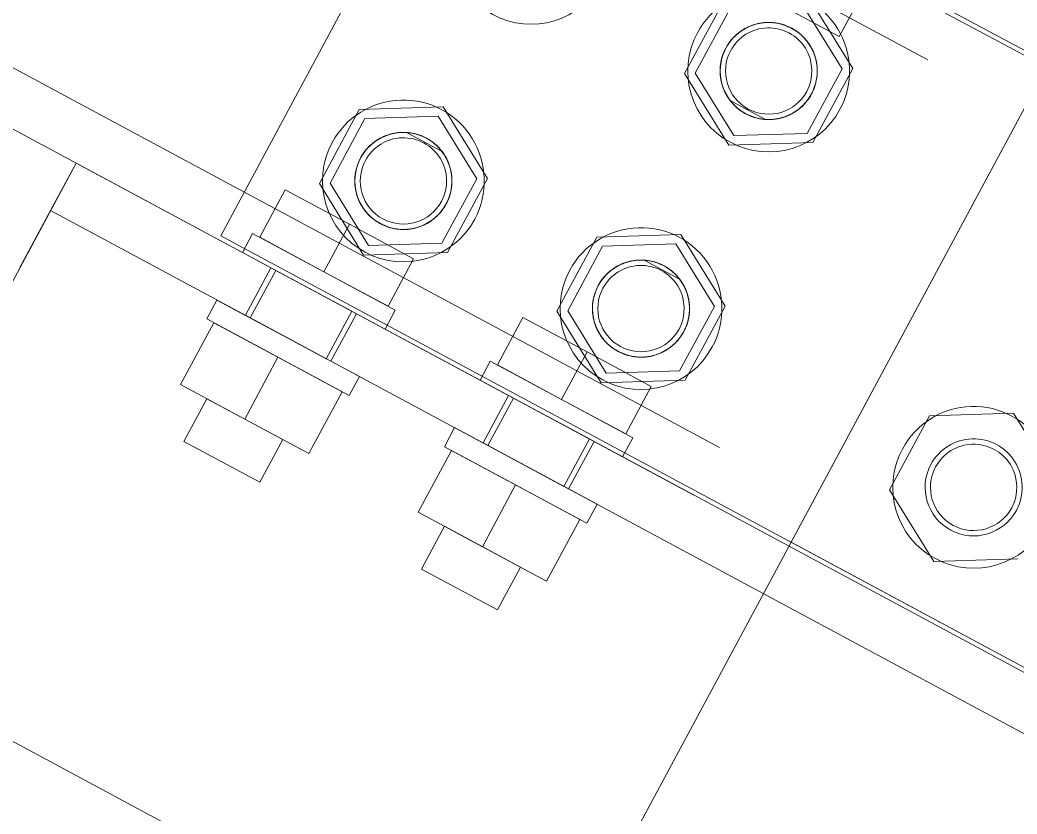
# Model space of a CAD drawing. Header units: millimetres. Extents: x -6949 to 83354, y -55091 to 16861.
# Drawn here: x 21558.5 to 21743.3, y 8197 to 8344.2 of the extents above; entities that cross this region are included whole.
import ezdxf

# ---------------------------------------------------------------- set-up
doc = ezdxf.new("R2010")
doc.units = ezdxf.units.MM
doc.layers.add('S-BEAM', color=7, linetype='Continuous', lineweight=18)
doc.layers.add('S-FSTN', color=7, linetype='Continuous', lineweight=18)

msp = doc.modelspace()

# ---------------------------------------------------------------- linework, layer by layer
at = {"layer": 'S-BEAM'}
for p, q in [((21726.8, 8336.78), (19169.1, 9711.12)), ((19130.48, 9639.24), (21688.17, 8264.9)), ((19125.75, 9630.43), (21683.44, 8256.1)), ((21696.7, 8325.72), (21690.14, 8329.24)), ((21636.75, 8319.78), (21630.19, 8323.3)), ((21680.79, 8296.11), (21674.23, 8299.64))]:
    msp.add_line(p, q, dxfattribs=at)
for centre, start, end in [((21697.3, 8334.7), 217.3071, 266.1917), ((21629.59, 8314.32), 37.3071, 86.1917), ((21673.63, 8290.66), 37.3071, 86.1917)]:
    msp.add_arc(centre, 9, start, end, dxfattribs=at)
for points, knots in [([(21689.37, 8338.96), (21690, 8340.1), (21691.18, 8341.5), (21693.05, 8342.68), (21694.19, 8343.16), (21695.12, 8343.45), (21695.92, 8343.61), (21696.57, 8343.68), (21697.22, 8343.7), (21698.09, 8343.68), (21698.97, 8343.56), (21699.66, 8343.39), (21700.32, 8343.19), (21701.16, 8342.83), (21702.14, 8342.29), (21702.97, 8341.72), (21703.64, 8341.11), (21704.21, 8340.48), (21704.63, 8339.92), (21704.93, 8339.46), (21705.21, 8339.01), (21705.51, 8338.43), (21705.8, 8337.71), (21706.02, 8336.96), (21706.34, 8335.5), (21706.34, 8333.23), (21705.71, 8331.36), (21705.23, 8330.44)], [-1, -1, -1, -1, -0.861111, -0.791667, -0.756944, -0.722222, -0.6875, -0.670139, -0.652778, -0.618056, -0.583333, -0.565972, -0.548611, -0.513889, -0.479167, -0.444444, -0.416667, -0.388889, -0.361111, -0.347222, -0.333333, -0.305556, -0.277778, -0.25, -0.222222, -0.111111, 0, 0, 0, 0]), ([(21689.37, 8338.96), (21689.87, 8339.87), (21691.08, 8341.43), (21692.97, 8342.68), (21694.38, 8343.22), (21695.12, 8343.45), (21695.88, 8343.61), (21696.53, 8343.68), (21697.06, 8343.69), (21697.61, 8343.69), (21698.3, 8343.65), (21699.15, 8343.52), (21699.82, 8343.35), (21700.35, 8343.16), (21700.89, 8342.95), (21701.56, 8342.62), (21702.33, 8342.17), (21703.02, 8341.67), (21703.64, 8341.11), (21704.21, 8340.48), (21704.63, 8339.92), (21704.93, 8339.46), (21705.21, 8339.01), (21705.51, 8338.43), (21705.8, 8337.71), (21706.02, 8336.96), (21706.23, 8335.99), (21706.34, 8334.74), (21706.18, 8332.76), (21705.71, 8331.36), (21705.23, 8330.44)], [0, 0, 0, 0, 0.111111, 0.222222, 0.25, 0.277778, 0.305556, 0.333333, 0.347222, 0.361111, 0.388889, 0.416667, 0.444444, 0.458333, 0.472222, 0.5, 0.527778, 0.555556, 0.583333, 0.611111, 0.638889, 0.652778, 0.666667, 0.694444, 0.722222, 0.75, 0.777778, 0.833333, 0.888889, 1, 1, 1, 1]), ([(21689.37, 8338.96), (21689.88, 8339.86), (21690.77, 8341.03), (21692.28, 8342.22), (21693.23, 8342.75), (21693.89, 8343.03), (21694.34, 8343.21), (21694.93, 8343.4), (21695.54, 8343.55), (21695.98, 8343.61), (21696.23, 8343.64), (21696.43, 8343.66), (21696.62, 8343.67), (21696.89, 8343.68), (21697.37, 8343.7), (21698.08, 8343.68), (21698.94, 8343.58), (21699.58, 8343.42), (21700, 8343.28), (21700.29, 8343.17), (21700.8, 8342.96), (21701.54, 8342.6), (21702.26, 8342.18), (21702.72, 8341.87), (21702.96, 8341.69), (21703.31, 8341.41), (21703.79, 8340.97), (21704.36, 8340.3), (21704.77, 8339.72), (21705.02, 8339.31), (21705.15, 8339.08), (21705.25, 8338.91), (21705.35, 8338.74), (21705.46, 8338.52), (21705.65, 8338.11), (21705.87, 8337.52), (21706.03, 8336.93), (21706.13, 8336.45), (21706.26, 8335.75), (21706.34, 8334.67), (21706.18, 8332.75), (21705.7, 8331.36), (21705.23, 8330.44)], [-1, -1, -1, -1, -0.888889, -0.833333, -0.777778, -0.763889, -0.75, -0.722222, -0.694444, -0.680556, -0.673611, -0.666667, -0.659722, -0.652778, -0.638889, -0.611111, -0.583333, -0.555556, -0.548611, -0.541667, -0.527778, -0.5, -0.472222, -0.458333, -0.451389, -0.444444, -0.416667, -0.388889, -0.361111, -0.347222, -0.340278, -0.333333, -0.326389, -0.319444, -0.305556, -0.277778, -0.25, -0.236111, -0.222222, -0.166667, -0.111111, 0, 0, 0, 0]), ([(21689.37, 8338.96), (21689.88, 8339.86), (21690.77, 8341.03), (21692.28, 8342.22), (21693.23, 8342.75), (21693.89, 8343.03), (21694.34, 8343.21), (21694.93, 8343.4), (21695.54, 8343.55), (21695.98, 8343.61), (21696.23, 8343.64), (21696.43, 8343.66), (21696.62, 8343.67), (21696.89, 8343.68), (21697.37, 8343.7), (21698.08, 8343.68), (21698.94, 8343.58), (21699.58, 8343.42), (21700, 8343.28), (21700.29, 8343.17), (21700.8, 8342.96), (21701.54, 8342.6), (21702.26, 8342.18), (21702.72, 8341.87), (21702.96, 8341.69), (21703.31, 8341.41), (21703.79, 8340.97), (21704.36, 8340.3), (21704.77, 8339.72), (21705.02, 8339.31), (21705.15, 8339.08), (21705.25, 8338.91), (21705.35, 8338.74), (21705.46, 8338.52), (21705.65, 8338.11), (21705.87, 8337.52), (21706.03, 8336.93), (21706.13, 8336.45), (21706.26, 8335.75), (21706.34, 8334.67), (21706.18, 8332.75), (21705.7, 8331.36), (21705.23, 8330.44)], [0, 0, 0, 0, 0.111111, 0.166667, 0.222222, 0.236111, 0.25, 0.277778, 0.305556, 0.319444, 0.326389, 0.333333, 0.340278, 0.347222, 0.361111, 0.388889, 0.416667, 0.444444, 0.451389, 0.458333, 0.472222, 0.5, 0.527778, 0.541667, 0.548611, 0.555556, 0.583333, 0.611111, 0.638889, 0.652778, 0.659722, 0.666667, 0.673611, 0.680556, 0.694444, 0.722222, 0.75, 0.763889, 0.777778, 0.833333, 0.888889, 1, 1, 1, 1]), ([(21689.37, 8338.96), (21688.78, 8337.87), (21688.26, 8336.13), (21688.29, 8333.83), (21688.54, 8332.56), (21688.83, 8331.6), (21689.23, 8330.66), (21689.72, 8329.8), (21690.34, 8328.97), (21691.04, 8328.2), (21691.81, 8327.54), (21692.67, 8326.96), (21693.6, 8326.48), (21694.74, 8326.03), (21696.16, 8325.73), (21697.8, 8325.66), (21699.12, 8325.86), (21700.16, 8326.16), (21701.62, 8326.71), (21703.59, 8328.04), (21704.76, 8329.56), (21705.23, 8330.44)], [-1, -1, -1, -1, -0.861111, -0.791667, -0.756944, -0.722222, -0.6875, -0.652778, -0.618056, -0.583333, -0.548611, -0.513889, -0.479167, -0.444444, -0.388889, -0.333333, -0.277778, -0.25, -0.222222, -0.111111, 0, 0, 0, 0]), ([(21690.14, 8329.24), (21689.47, 8330.13), (21688.74, 8331.58), (21688.31, 8333.65), (21688.26, 8335.37), (21688.58, 8337.2), (21689.06, 8338.39), (21689.37, 8338.96)], [-1, -1, -1, -1, -0.7, -0.55, -0.4, -0.2, 0, 0, 0, 0]), ([(21689.37, 8338.96), (21688.8, 8337.95), (21688.3, 8336.28), (21688.28, 8334.01), (21688.5, 8332.75), (21688.78, 8331.77), (21689.16, 8330.81), (21689.65, 8329.92), (21690.26, 8329.06), (21690.98, 8328.26), (21691.77, 8327.57), (21692.65, 8326.97), (21693.62, 8326.47), (21694.8, 8326.01), (21695.98, 8325.77), (21697.12, 8325.69), (21698.22, 8325.71), (21699.3, 8325.9), (21700.34, 8326.22), (21701.31, 8326.61), (21702.42, 8327.25), (21703.97, 8328.52), (21704.8, 8329.62), (21705.23, 8330.44)], [-1, -1, -1, -1, -0.861111, -0.791667, -0.756944, -0.722222, -0.6875, -0.652778, -0.618056, -0.583333, -0.548611, -0.513889, -0.479167, -0.444444, -0.388889, -0.361111, -0.333333, -0.277778, -0.25, -0.222222, -0.166667, -0.111111, 0, 0, 0, 0]), ([(21689.37, 8338.96), (21688.92, 8338.15), (21688.46, 8336.85), (21688.26, 8334.86), (21688.34, 8333.57), (21688.55, 8332.55), (21688.86, 8331.51), (21689.3, 8330.5), (21689.89, 8329.58), (21690.58, 8328.67), (21691.43, 8327.82), (21692.47, 8327.09), (21693.42, 8326.56), (21694.41, 8326.15), (21695.42, 8325.88), (21696.48, 8325.72), (21697.54, 8325.68), (21698.55, 8325.76), (21699.56, 8325.97), (21700.53, 8326.29), (21701.71, 8326.8), (21703.58, 8328.07), (21704.7, 8329.41), (21705.23, 8330.44)], [0, 0, 0, 0, 0.111111, 0.166667, 0.222222, 0.25, 0.277778, 0.333333, 0.361111, 0.388889, 0.444444, 0.479167, 0.513889, 0.548611, 0.583333, 0.618056, 0.652778, 0.6875, 0.722222, 0.756944, 0.791667, 0.861111, 1, 1, 1, 1]), ([(21696.7, 8325.72), (21697.44, 8325.67), (21698.87, 8325.75), (21700.76, 8326.32), (21702.05, 8327.03), (21702.88, 8327.62), (21704.03, 8328.62), (21704.77, 8329.58), (21705.23, 8330.44)], [0, 0, 0, 0, 0.2, 0.4, 0.55, 0.625, 0.7, 1, 1, 1, 1]), ([(21630.19, 8323.3), (21629.45, 8323.35), (21628.01, 8323.27), (21626.13, 8322.7), (21624.83, 8321.99), (21624.01, 8321.4), (21622.86, 8320.41), (21622.11, 8319.44), (21621.66, 8318.58)], [0, 0, 0, 0, 0.2, 0.4, 0.55, 0.625, 0.7, 1, 1, 1, 1]), ([(21621.66, 8318.58), (21622.12, 8319.46), (21623.3, 8320.98), (21625.27, 8322.31), (21626.73, 8322.86), (21627.77, 8323.16), (21629.09, 8323.36), (21630.73, 8323.29), (21632.15, 8322.99), (21633.29, 8322.54), (21634.22, 8322.05), (21635.08, 8321.48), (21635.84, 8320.82), (21636.55, 8320.05), (21637.16, 8319.22), (21637.66, 8318.36), (21638.05, 8317.42), (21638.35, 8316.45), (21638.59, 8315.19), (21638.62, 8312.89), (21638.11, 8311.15), (21637.52, 8310.06)], [0, 0, 0, 0, 0.111111, 0.222222, 0.25, 0.277778, 0.333333, 0.388889, 0.444444, 0.479167, 0.513889, 0.548611, 0.583333, 0.618056, 0.652778, 0.6875, 0.722222, 0.756944, 0.791667, 0.861111, 1, 1, 1, 1]), ([(21621.66, 8318.58), (21622.19, 8319.61), (21623.3, 8320.95), (21625.18, 8322.22), (21626.36, 8322.74), (21627.33, 8323.05), (21628.34, 8323.26), (21629.35, 8323.34), (21630.41, 8323.3), (21631.47, 8323.14), (21632.48, 8322.87), (21633.47, 8322.46), (21634.42, 8321.93), (21635.46, 8321.2), (21636.31, 8320.35), (21637, 8319.44), (21637.59, 8318.51), (21638.03, 8317.51), (21638.33, 8316.47), (21638.55, 8315.44), (21638.62, 8314.16), (21638.42, 8312.17), (21637.97, 8310.87), (21637.52, 8310.06)], [-1, -1, -1, -1, -0.861111, -0.791667, -0.756944, -0.722222, -0.6875, -0.652778, -0.618056, -0.583333, -0.548611, -0.513889, -0.479167, -0.444444, -0.388889, -0.361111, -0.333333, -0.277778, -0.25, -0.222222, -0.166667, -0.111111, 0, 0, 0, 0]), ([(21621.66, 8318.58), (21622.08, 8319.4), (21622.92, 8320.5), (21624.47, 8321.77), (21625.58, 8322.42), (21626.55, 8322.8), (21627.59, 8323.12), (21628.67, 8323.31), (21629.77, 8323.33), (21630.91, 8323.25), (21632.09, 8323.01), (21633.27, 8322.55), (21634.24, 8322.05), (21635.12, 8321.45), (21635.9, 8320.76), (21636.62, 8319.95), (21637.24, 8319.09), (21637.73, 8318.21), (21638.11, 8317.25), (21638.39, 8316.27), (21638.61, 8315), (21638.58, 8312.74), (21638.08, 8311.07), (21637.52, 8310.06)], [0, 0, 0, 0, 0.111111, 0.166667, 0.222222, 0.25, 0.277778, 0.333333, 0.361111, 0.388889, 0.444444, 0.479167, 0.513889, 0.548611, 0.583333, 0.618056, 0.652778, 0.6875, 0.722222, 0.756944, 0.791667, 0.861111, 1, 1, 1, 1]), ([(21636.75, 8319.78), (21637.42, 8318.89), (21638.15, 8317.44), (21638.57, 8315.37), (21638.62, 8313.65), (21638.31, 8311.82), (21637.83, 8310.63), (21637.52, 8310.06)], [-1, -1, -1, -1, -0.7, -0.55, -0.4, -0.2, 0, 0, 0, 0]), ([(21621.66, 8318.58), (21621.18, 8317.66), (21620.54, 8315.79), (21620.55, 8313.52), (21620.87, 8312.05), (21621.09, 8311.31), (21621.38, 8310.58), (21621.68, 8310.01), (21621.96, 8309.56), (21622.26, 8309.1), (21622.68, 8308.54), (21623.25, 8307.91), (21623.77, 8307.44), (21624.21, 8307.1), (21624.69, 8306.78), (21625.33, 8306.4), (21626.13, 8306.01), (21626.93, 8305.7), (21627.74, 8305.5), (21628.58, 8305.37), (21629.28, 8305.33), (21629.83, 8305.33), (21630.36, 8305.34), (21631, 8305.41), (21631.77, 8305.58), (21632.51, 8305.8), (21633.45, 8306.16), (21634.54, 8306.75), (21636.11, 8307.98), (21637.01, 8309.15), (21637.52, 8310.06)], [0, 0, 0, 0, 0.111111, 0.222222, 0.25, 0.277778, 0.305556, 0.333333, 0.347222, 0.361111, 0.388889, 0.416667, 0.444444, 0.458333, 0.472222, 0.5, 0.527778, 0.555556, 0.583333, 0.611111, 0.638889, 0.652778, 0.666667, 0.694444, 0.722222, 0.75, 0.777778, 0.833333, 0.888889, 1, 1, 1, 1]), ([(21621.66, 8318.58), (21621.06, 8317.43), (21620.54, 8315.67), (21620.58, 8313.46), (21620.82, 8312.24), (21621.08, 8311.31), (21621.39, 8310.56), (21621.7, 8309.98), (21622.04, 8309.42), (21622.54, 8308.7), (21623.13, 8308.04), (21623.64, 8307.56), (21624.18, 8307.12), (21624.94, 8306.61), (21625.93, 8306.09), (21626.87, 8305.72), (21627.74, 8305.5), (21628.58, 8305.37), (21629.28, 8305.33), (21629.83, 8305.33), (21630.36, 8305.34), (21631, 8305.41), (21631.77, 8305.58), (21632.51, 8305.8), (21633.91, 8306.34), (21635.81, 8307.59), (21637.01, 8309.15), (21637.52, 8310.06)], [-1, -1, -1, -1, -0.861111, -0.791667, -0.756944, -0.722222, -0.6875, -0.670139, -0.652778, -0.618056, -0.583333, -0.565972, -0.548611, -0.513889, -0.479167, -0.444444, -0.416667, -0.388889, -0.361111, -0.347222, -0.333333, -0.305556, -0.277778, -0.25, -0.222222, -0.111111, 0, 0, 0, 0]), ([(21621.66, 8318.58), (21621.18, 8317.66), (21620.71, 8316.27), (21620.54, 8314.35), (21620.63, 8313.27), (21620.76, 8312.57), (21620.86, 8312.09), (21621.02, 8311.49), (21621.24, 8310.91), (21621.42, 8310.5), (21621.54, 8310.27), (21621.63, 8310.11), (21621.73, 8309.94), (21621.87, 8309.71), (21622.12, 8309.3), (21622.53, 8308.72), (21623.09, 8308.05), (21623.57, 8307.61), (21623.92, 8307.33), (21624.17, 8307.15), (21624.63, 8306.84), (21625.34, 8306.42), (21626.09, 8306.06), (21626.6, 8305.85), (21626.89, 8305.74), (21627.31, 8305.6), (21627.95, 8305.44), (21628.81, 8305.34), (21629.52, 8305.32), (21630, 8305.34), (21630.27, 8305.35), (21630.46, 8305.36), (21630.66, 8305.38), (21630.91, 8305.41), (21631.35, 8305.47), (21631.96, 8305.62), (21632.55, 8305.81), (21633, 8305.99), (21633.66, 8306.27), (21634.61, 8306.8), (21636.11, 8307.99), (21637.01, 8309.16), (21637.52, 8310.06)], [0, 0, 0, 0, 0.111111, 0.166667, 0.222222, 0.236111, 0.25, 0.277778, 0.305556, 0.319444, 0.326389, 0.333333, 0.340278, 0.347222, 0.361111, 0.388889, 0.416667, 0.444444, 0.451389, 0.458333, 0.472222, 0.5, 0.527778, 0.541667, 0.548611, 0.555556, 0.583333, 0.611111, 0.638889, 0.652778, 0.659722, 0.666667, 0.673611, 0.680556, 0.694444, 0.722222, 0.75, 0.763889, 0.777778, 0.833333, 0.888889, 1, 1, 1, 1]), ([(21621.66, 8318.58), (21621.18, 8317.66), (21620.71, 8316.27), (21620.54, 8314.35), (21620.63, 8313.27), (21620.76, 8312.57), (21620.86, 8312.09), (21621.02, 8311.49), (21621.24, 8310.91), (21621.42, 8310.5), (21621.54, 8310.27), (21621.63, 8310.11), (21621.73, 8309.94), (21621.87, 8309.71), (21622.12, 8309.3), (21622.53, 8308.72), (21623.09, 8308.05), (21623.57, 8307.61), (21623.92, 8307.33), (21624.17, 8307.15), (21624.63, 8306.84), (21625.34, 8306.42), (21626.09, 8306.06), (21626.6, 8305.85), (21626.89, 8305.74), (21627.31, 8305.6), (21627.95, 8305.44), (21628.81, 8305.34), (21629.52, 8305.32), (21630, 8305.34), (21630.27, 8305.35), (21630.46, 8305.36), (21630.66, 8305.38), (21630.91, 8305.41), (21631.35, 8305.47), (21631.96, 8305.62), (21632.55, 8305.81), (21633, 8305.99), (21633.66, 8306.27), (21634.61, 8306.8), (21636.11, 8307.99), (21637.01, 8309.16), (21637.52, 8310.06)], [-1, -1, -1, -1, -0.888889, -0.833333, -0.777778, -0.763889, -0.75, -0.722222, -0.694444, -0.680556, -0.673611, -0.666667, -0.659722, -0.652778, -0.638889, -0.611111, -0.583333, -0.555556, -0.548611, -0.541667, -0.527778, -0.5, -0.472222, -0.458333, -0.451389, -0.444444, -0.416667, -0.388889, -0.361111, -0.347222, -0.340278, -0.333333, -0.326389, -0.319444, -0.305556, -0.277778, -0.25, -0.236111, -0.222222, -0.166667, -0.111111, 0, 0, 0, 0]), ([(21674.23, 8299.64), (21673.49, 8299.68), (21672.06, 8299.6), (21670.17, 8299.03), (21668.88, 8298.32), (21668.05, 8297.73), (21666.9, 8296.74), (21666.16, 8295.77), (21665.7, 8294.92)], [0, 0, 0, 0, 0.2, 0.4, 0.55, 0.625, 0.7, 1, 1, 1, 1]), ([(21665.7, 8294.92), (21666.17, 8295.79), (21667.34, 8297.32), (21669.31, 8298.65), (21670.77, 8299.2), (21671.81, 8299.49), (21673.13, 8299.69), (21674.78, 8299.62), (21676.19, 8299.32), (21677.33, 8298.88), (21678.27, 8298.39), (21679.13, 8297.81), (21679.89, 8297.15), (21680.6, 8296.38), (21681.21, 8295.55), (21681.7, 8294.69), (21682.1, 8293.75), (21682.39, 8292.79), (21682.64, 8291.52), (21682.67, 8289.22), (21682.15, 8287.48), (21681.56, 8286.39)], [0, 0, 0, 0, 0.111111, 0.222222, 0.25, 0.277778, 0.333333, 0.388889, 0.444444, 0.479167, 0.513889, 0.548611, 0.583333, 0.618056, 0.652778, 0.6875, 0.722222, 0.756944, 0.791667, 0.861111, 1, 1, 1, 1]), ([(21665.7, 8294.92), (21666.23, 8295.94), (21667.35, 8297.28), (21669.22, 8298.56), (21670.4, 8299.07), (21671.37, 8299.38), (21672.38, 8299.59), (21673.39, 8299.67), (21674.45, 8299.63), (21675.52, 8299.47), (21676.52, 8299.2), (21677.51, 8298.79), (21678.47, 8298.26), (21679.5, 8297.53), (21680.35, 8296.68), (21681.05, 8295.77), (21681.63, 8294.85), (21682.07, 8293.84), (21682.38, 8292.8), (21682.59, 8291.78), (21682.67, 8290.49), (21682.47, 8288.51), (21682.01, 8287.2), (21681.56, 8286.39)], [-1, -1, -1, -1, -0.861111, -0.791667, -0.756944, -0.722222, -0.6875, -0.652778, -0.618056, -0.583333, -0.548611, -0.513889, -0.479167, -0.444444, -0.388889, -0.361111, -0.333333, -0.277778, -0.25, -0.222222, -0.166667, -0.111111, 0, 0, 0, 0]), ([(21665.7, 8294.92), (21666.13, 8295.74), (21666.96, 8296.84), (21668.51, 8298.1), (21669.63, 8298.75), (21670.6, 8299.13), (21671.64, 8299.46), (21672.72, 8299.64), (21673.81, 8299.66), (21674.95, 8299.58), (21676.13, 8299.34), (21677.31, 8298.89), (21678.28, 8298.38), (21679.17, 8297.78), (21679.95, 8297.09), (21680.67, 8296.29), (21681.29, 8295.43), (21681.77, 8294.54), (21682.16, 8293.58), (21682.43, 8292.6), (21682.66, 8291.34), (21682.63, 8289.07), (21682.13, 8287.41), (21681.56, 8286.39)], [0, 0, 0, 0, 0.111111, 0.166667, 0.222222, 0.25, 0.277778, 0.333333, 0.361111, 0.388889, 0.444444, 0.479167, 0.513889, 0.548611, 0.583333, 0.618056, 0.652778, 0.6875, 0.722222, 0.756944, 0.791667, 0.861111, 1, 1, 1, 1]), ([(21665.7, 8294.92), (21665.22, 8293.99), (21664.59, 8292.13), (21664.59, 8289.86), (21664.91, 8288.39), (21665.13, 8287.65), (21665.42, 8286.92), (21665.72, 8286.34), (21666, 8285.89), (21666.3, 8285.44), (21666.72, 8284.88), (21667.29, 8284.24), (21667.81, 8283.78), (21668.26, 8283.44), (21668.74, 8283.11), (21669.37, 8282.73), (21670.18, 8282.34), (21670.98, 8282.04), (21671.79, 8281.83), (21672.63, 8281.7), (21673.33, 8281.66), (21673.87, 8281.66), (21674.4, 8281.68), (21675.05, 8281.75), (21675.81, 8281.91), (21676.56, 8282.13), (21677.49, 8282.49), (21678.59, 8283.09), (21680.15, 8284.32), (21681.06, 8285.48), (21681.56, 8286.39)], [0, 0, 0, 0, 0.111111, 0.222222, 0.25, 0.277778, 0.305556, 0.333333, 0.347222, 0.361111, 0.388889, 0.416667, 0.444444, 0.458333, 0.472222, 0.5, 0.527778, 0.555556, 0.583333, 0.611111, 0.638889, 0.652778, 0.666667, 0.694444, 0.722222, 0.75, 0.777778, 0.833333, 0.888889, 1, 1, 1, 1]), ([(21665.7, 8294.92), (21665.1, 8293.76), (21664.58, 8292), (21664.63, 8289.79), (21664.86, 8288.57), (21665.13, 8287.64), (21665.44, 8286.89), (21665.74, 8286.31), (21666.08, 8285.75), (21666.58, 8285.04), (21667.17, 8284.37), (21667.68, 8283.89), (21668.22, 8283.45), (21668.98, 8282.94), (21669.98, 8282.42), (21670.91, 8282.06), (21671.79, 8281.83), (21672.63, 8281.7), (21673.33, 8281.66), (21673.87, 8281.66), (21674.4, 8281.68), (21675.05, 8281.75), (21675.81, 8281.91), (21676.56, 8282.13), (21677.96, 8282.67), (21679.85, 8283.92), (21681.06, 8285.48), (21681.56, 8286.39)], [-1, -1, -1, -1, -0.861111, -0.791667, -0.756944, -0.722222, -0.6875, -0.670139, -0.652778, -0.618056, -0.583333, -0.565972, -0.548611, -0.513889, -0.479167, -0.444444, -0.416667, -0.388889, -0.361111, -0.347222, -0.333333, -0.305556, -0.277778, -0.25, -0.222222, -0.111111, 0, 0, 0, 0]), ([(21665.7, 8294.92), (21665.23, 8293.99), (21664.75, 8292.6), (21664.59, 8290.69), (21664.67, 8289.61), (21664.8, 8288.9), (21664.9, 8288.42), (21665.07, 8287.83), (21665.28, 8287.24), (21665.47, 8286.84), (21665.59, 8286.61), (21665.68, 8286.44), (21665.78, 8286.27), (21665.91, 8286.04), (21666.17, 8285.63), (21666.57, 8285.05), (21667.14, 8284.39), (21667.62, 8283.94), (21667.97, 8283.67), (21668.21, 8283.49), (21668.67, 8283.18), (21669.39, 8282.75), (21670.13, 8282.39), (21670.64, 8282.18), (21670.93, 8282.08), (21671.35, 8281.93), (21671.99, 8281.78), (21672.86, 8281.68), (21673.57, 8281.66), (21674.05, 8281.67), (21674.31, 8281.68), (21674.51, 8281.7), (21674.7, 8281.71), (21674.96, 8281.74), (21675.4, 8281.81), (21676.01, 8281.95), (21676.59, 8282.15), (21677.04, 8282.32), (21677.7, 8282.61), (21678.65, 8283.13), (21680.16, 8284.33), (21681.05, 8285.49), (21681.56, 8286.39)], [0, 0, 0, 0, 0.111111, 0.166667, 0.222222, 0.236111, 0.25, 0.277778, 0.305556, 0.319444, 0.326389, 0.333333, 0.340278, 0.347222, 0.361111, 0.388889, 0.416667, 0.444444, 0.451389, 0.458333, 0.472222, 0.5, 0.527778, 0.541667, 0.548611, 0.555556, 0.583333, 0.611111, 0.638889, 0.652778, 0.659722, 0.666667, 0.673611, 0.680556, 0.694444, 0.722222, 0.75, 0.763889, 0.777778, 0.833333, 0.888889, 1, 1, 1, 1]), ([(21665.7, 8294.92), (21665.23, 8293.99), (21664.75, 8292.6), (21664.59, 8290.69), (21664.67, 8289.61), (21664.8, 8288.9), (21664.9, 8288.42), (21665.07, 8287.83), (21665.28, 8287.24), (21665.47, 8286.84), (21665.59, 8286.61), (21665.68, 8286.44), (21665.78, 8286.27), (21665.91, 8286.04), (21666.17, 8285.63), (21666.57, 8285.05), (21667.14, 8284.39), (21667.62, 8283.94), (21667.97, 8283.67), (21668.21, 8283.49), (21668.67, 8283.18), (21669.39, 8282.75), (21670.13, 8282.39), (21670.64, 8282.18), (21670.93, 8282.08), (21671.35, 8281.93), (21671.99, 8281.78), (21672.86, 8281.68), (21673.57, 8281.66), (21674.05, 8281.67), (21674.31, 8281.68), (21674.51, 8281.7), (21674.7, 8281.71), (21674.96, 8281.74), (21675.4, 8281.81), (21676.01, 8281.95), (21676.59, 8282.15), (21677.04, 8282.32), (21677.7, 8282.61), (21678.65, 8283.13), (21680.16, 8284.33), (21681.05, 8285.49), (21681.56, 8286.39)], [-1, -1, -1, -1, -0.888889, -0.833333, -0.777778, -0.763889, -0.75, -0.722222, -0.694444, -0.680556, -0.673611, -0.666667, -0.659722, -0.652778, -0.638889, -0.611111, -0.583333, -0.555556, -0.548611, -0.541667, -0.527778, -0.5, -0.472222, -0.458333, -0.451389, -0.444444, -0.416667, -0.388889, -0.361111, -0.347222, -0.340278, -0.333333, -0.326389, -0.319444, -0.305556, -0.277778, -0.25, -0.236111, -0.222222, -0.166667, -0.111111, 0, 0, 0, 0]), ([(21680.79, 8296.11), (21681.46, 8295.22), (21682.19, 8293.78), (21682.62, 8291.7), (21682.67, 8289.98), (21682.35, 8288.16), (21681.87, 8286.96), (21681.56, 8286.39)], [-1, -1, -1, -1, -0.7, -0.55, -0.4, -0.2, 0, 0, 0, 0])]:
    msp.add_open_spline(points, degree=3, knots=knots, dxfattribs=at)
at = {"layer": 'S-FSTN'}
for p, q in [((21796.48, 8424.22), (21653.73, 8158.54)), ((21881.28, 8265.13), (21617.02, 8407.13)), ((21617.02, 8407.13), (21881.28, 8265.13)), ((21643.07, 8392.22), (21595.73, 8304.13)), ((21643.07, 8392.22), (21595.73, 8304.13)), ((21836.86, 8288.09), (21643.07, 8392.22)), ((21836.86, 8288.09), (21643.07, 8392.22)), ((21712.88, 8335.18), (21704.68, 8348.43)), ((21710.37, 8341.07), (21715.11, 8349.88)), ((21710.37, 8341.07), (21715.11, 8349.88)), ((21689.1, 8347.96), (21681.72, 8334.22)), ((21710.37, 8341.07), (21698.48, 8347.46)), ((21710.37, 8341.07), (21698.48, 8347.46)), ((21710.89, 8335.11), (21703.74, 8346.68)), ((21690.14, 8346.26), (21683.7, 8334.28)), ((21681.72, 8334.22), (21689.92, 8320.97)), ((21683.7, 8334.28), (21690.86, 8322.72)), ((21748.77, 8335.42), (21701.44, 8247.33)), ((21748.77, 8335.42), (21701.44, 8247.33)), ((21704.45, 8323.13), (21710.89, 8335.11)), ((21705.5, 8321.44), (21712.88, 8335.18)), ((21621.38, 8327.58), (21614.01, 8313.85)), ((21636.97, 8328.05), (21621.38, 8327.58)), ((21636.03, 8326.3), (21622.43, 8325.89)), ((21643.18, 8314.74), (21636.03, 8326.3)), ((21645.17, 8314.8), (21636.97, 8328.05)), ((21622.43, 8325.89), (21615.99, 8313.91)), ((21690.86, 8322.72), (21704.45, 8323.13)), ((21689.92, 8320.97), (21705.5, 8321.44)), ((21521.59, 8229.54), (21568.93, 8317.63)), ((21567.03, 8314.1), (21568.93, 8317.63)), ((21833.19, 8175.63), (21568.93, 8317.63)), ((21568.93, 8317.63), (21833.19, 8175.63)), ((21567.03, 8314.1), (21564.19, 8308.82)), ((21564.19, 8308.82), (21567.03, 8314.1)), ((21614.01, 8313.85), (21622.21, 8300.59)), ((21615.99, 8313.91), (21623.15, 8302.34)), ((21636.74, 8302.76), (21643.18, 8314.74)), ((21637.79, 8301.06), (21645.17, 8314.8)), ((21607.7, 8312.68), (21602.97, 8303.88)), ((21607.7, 8312.68), (21602.97, 8303.88)), ((21607.7, 8312.68), (21619.6, 8306.29)), ((21607.7, 8312.68), (21619.6, 8306.29)), ((21564.19, 8308.82), (21558.51, 8298.25)), ((21558.51, 8298.25), (21564.19, 8308.82)), ((21828.46, 8166.82), (21564.19, 8308.82)), ((21564.19, 8308.82), (21828.46, 8166.82)), ((21619.6, 8306.29), (21614.86, 8297.48)), ((21619.6, 8306.29), (21614.86, 8297.48)), ((21619.6, 8306.29), (21614.86, 8297.48)), ((21619.6, 8306.29), (21614.86, 8297.48)), ((21619.6, 8306.29), (21631.49, 8299.9)), ((21619.6, 8306.29), (21631.49, 8299.9)), ((21595.73, 8304.13), (21789.53, 8200)), ((21595.73, 8304.13), (21789.53, 8200)), ((21601.65, 8304.58), (21599.76, 8301.06)), ((21601.65, 8304.58), (21599.76, 8301.06)), ((21601.65, 8304.58), (21628.08, 8290.38)), ((21628.08, 8290.38), (21601.65, 8304.58)), ((21601.65, 8304.58), (21628.08, 8290.38)), ((21628.08, 8290.38), (21601.65, 8304.58)), ((21681.01, 8304.39), (21665.43, 8303.91)), ((21689.21, 8291.13), (21681.01, 8304.39)), ((21614.86, 8297.48), (21602.97, 8303.88)), ((21614.86, 8297.48), (21602.97, 8303.88)), ((21623.15, 8302.34), (21636.74, 8302.76)), ((21665.43, 8303.91), (21658.05, 8290.18)), ((21666.48, 8302.22), (21660.04, 8290.24)), ((21680.07, 8302.64), (21666.48, 8302.22)), ((21687.23, 8291.07), (21680.07, 8302.64)), ((21599.76, 8301.06), (21626.18, 8286.86)), ((21626.18, 8286.86), (21599.76, 8301.06)), ((21599.76, 8301.06), (21626.18, 8286.86)), ((21626.18, 8286.86), (21599.76, 8301.06)), ((21622.21, 8300.59), (21637.79, 8301.06)), ((21631.49, 8299.9), (21626.76, 8291.09)), ((21631.49, 8299.9), (21626.76, 8291.09)), ((21605.04, 8298.22), (21600.31, 8289.41)), ((21605.04, 8298.22), (21600.31, 8289.41)), ((21605.92, 8297.75), (21601.19, 8288.94)), ((21605.92, 8297.75), (21601.19, 8288.94)), ((21605.04, 8298.22), (21620.9, 8289.7)), ((21605.04, 8298.22), (21620.9, 8289.7)), ((21605.04, 8298.22), (21620.9, 8289.7)), ((21605.04, 8298.22), (21620.9, 8289.7)), ((21605.92, 8297.75), (21620.02, 8290.17)), ((21620.02, 8290.17), (21605.92, 8297.75)), ((21605.92, 8297.75), (21620.02, 8290.17)), ((21620.02, 8290.17), (21605.92, 8297.75)), ((21626.76, 8291.09), (21614.86, 8297.48)), ((21626.76, 8291.09), (21614.86, 8297.48)), ((21595.02, 8292.25), (21593.13, 8288.73)), ((21595.02, 8292.25), (21593.13, 8288.73)), ((21595.02, 8292.25), (21621.45, 8278.05)), ((21621.45, 8278.05), (21595.02, 8292.25)), ((21595.02, 8292.25), (21621.45, 8278.05)), ((21621.45, 8278.05), (21595.02, 8292.25)), ((21681.84, 8277.4), (21689.21, 8291.13)), ((21600.31, 8289.41), (21616.17, 8280.89)), ((21600.31, 8289.41), (21616.17, 8280.89)), ((21600.31, 8289.41), (21616.17, 8280.89)), ((21600.31, 8289.41), (21616.17, 8280.89)), ((21615.29, 8281.37), (21620.02, 8290.17)), ((21615.29, 8281.37), (21620.02, 8290.17)), ((21616.17, 8280.89), (21620.9, 8289.7)), ((21616.17, 8280.89), (21620.9, 8289.7)), ((21626.18, 8286.86), (21628.08, 8290.38)), ((21626.18, 8286.86), (21628.08, 8290.38)), ((21658.05, 8290.18), (21666.25, 8276.92)), ((21660.04, 8290.24), (21667.19, 8278.68)), ((21680.79, 8279.09), (21687.23, 8291.07)), ((21594.45, 8288.02), (21588.3, 8276.57)), ((21594.45, 8288.02), (21588.3, 8276.57)), ((21593.13, 8288.73), (21619.56, 8274.53)), ((21619.56, 8274.53), (21593.13, 8288.73)), ((21593.13, 8288.73), (21619.56, 8274.53)), ((21619.56, 8274.53), (21593.13, 8288.73)), ((21594.45, 8288.02), (21606.34, 8281.63)), ((21594.45, 8288.02), (21606.34, 8281.63)), ((21601.19, 8288.94), (21615.29, 8281.37)), ((21615.29, 8281.37), (21601.19, 8288.94)), ((21601.19, 8288.94), (21615.29, 8281.37)), ((21615.29, 8281.37), (21601.19, 8288.94)), ((21651.75, 8289.02), (21647.02, 8280.21)), ((21651.75, 8289.02), (21647.02, 8280.21)), ((21651.75, 8289.02), (21663.64, 8282.63)), ((21651.75, 8289.02), (21663.64, 8282.63)), ((21663.64, 8282.63), (21658.91, 8273.82)), ((21663.64, 8282.63), (21658.91, 8273.82)), ((21663.64, 8282.63), (21658.91, 8273.82)), ((21663.64, 8282.63), (21658.91, 8273.82)), ((21663.64, 8282.63), (21675.54, 8276.24)), ((21663.64, 8282.63), (21675.54, 8276.24)), ((21606.34, 8281.63), (21600.19, 8270.18)), ((21606.34, 8281.63), (21600.19, 8270.18)), ((21606.34, 8281.63), (21600.19, 8270.18)), ((21606.34, 8281.63), (21600.19, 8270.18)), ((21606.34, 8281.63), (21618.24, 8275.24)), ((21606.34, 8281.63), (21618.24, 8275.24)), ((21645.7, 8280.92), (21643.8, 8277.39)), ((21645.7, 8280.92), (21643.8, 8277.39)), ((21645.7, 8280.92), (21672.12, 8266.72)), ((21672.12, 8266.72), (21645.7, 8280.92)), ((21645.7, 8280.92), (21672.12, 8266.72)), ((21672.12, 8266.72), (21645.7, 8280.92)), ((21658.91, 8273.82), (21647.02, 8280.21)), ((21658.91, 8273.82), (21647.02, 8280.21)), ((21667.19, 8278.68), (21680.79, 8279.09)), ((21600.19, 8270.18), (21588.3, 8276.57)), ((21600.19, 8270.18), (21588.3, 8276.57)), ((21619.56, 8274.53), (21621.45, 8278.05)), ((21619.56, 8274.53), (21621.45, 8278.05)), ((21643.8, 8277.39), (21670.23, 8263.19)), ((21670.23, 8263.19), (21643.8, 8277.39)), ((21643.8, 8277.39), (21670.23, 8263.19)), ((21670.23, 8263.19), (21643.8, 8277.39)), ((21666.25, 8276.92), (21681.84, 8277.4)), ((21618.24, 8275.24), (21612.08, 8263.79)), ((21618.24, 8275.24), (21612.08, 8263.79)), ((21649.09, 8274.56), (21644.35, 8265.75)), ((21649.09, 8274.56), (21644.35, 8265.75)), ((21649.09, 8274.56), (21664.94, 8266.03)), ((21649.09, 8274.56), (21664.94, 8266.03)), ((21649.09, 8274.56), (21664.94, 8266.03)), ((21649.09, 8274.56), (21664.94, 8266.03)), ((21675.54, 8276.24), (21670.8, 8267.43)), ((21675.54, 8276.24), (21670.8, 8267.43)), ((21593.14, 8273.96), (21588.88, 8266.04)), ((21593.14, 8273.96), (21588.88, 8266.04)), ((21593.14, 8273.96), (21607.24, 8266.39)), ((21607.24, 8266.39), (21593.14, 8273.96)), ((21593.14, 8273.96), (21607.24, 8266.39)), ((21607.24, 8266.39), (21593.14, 8273.96)), ((21649.97, 8274.08), (21645.24, 8265.27)), ((21649.97, 8274.08), (21645.24, 8265.27)), ((21649.97, 8274.08), (21664.06, 8266.51)), ((21664.06, 8266.51), (21649.97, 8274.08)), ((21649.97, 8274.08), (21664.06, 8266.51)), ((21664.06, 8266.51), (21649.97, 8274.08)), ((21670.8, 8267.43), (21658.91, 8273.82)), ((21670.8, 8267.43), (21658.91, 8273.82)), ((21742.67, 8271.26), (21727.09, 8270.78)), ((21742.67, 8271.26), (21727.09, 8270.78)), ((21750.88, 8258), (21742.67, 8271.26)), ((21750.88, 8258), (21742.67, 8271.26)), ((21612.08, 8263.79), (21600.19, 8270.18)), ((21612.08, 8263.79), (21600.19, 8270.18)), ((21727.09, 8270.78), (21719.71, 8257.05)), ((21727.09, 8270.78), (21719.71, 8257.05)), ((21639.07, 8268.59), (21637.18, 8265.06)), ((21639.07, 8268.59), (21637.18, 8265.06)), ((21639.07, 8268.59), (21665.5, 8254.39)), ((21665.5, 8254.39), (21639.07, 8268.59)), ((21639.07, 8268.59), (21665.5, 8254.39)), ((21665.5, 8254.39), (21639.07, 8268.59)), ((21588.88, 8266.04), (21602.98, 8258.46)), ((21602.98, 8258.46), (21588.88, 8266.04)), ((21588.88, 8266.04), (21602.98, 8258.46)), ((21602.98, 8258.46), (21588.88, 8266.04)), ((21602.98, 8258.46), (21607.24, 8266.39)), ((21602.98, 8258.46), (21607.24, 8266.39)), ((21644.35, 8265.75), (21660.21, 8257.23)), ((21644.35, 8265.75), (21660.21, 8257.23)), ((21644.35, 8265.75), (21660.21, 8257.23)), ((21644.35, 8265.75), (21660.21, 8257.23)), ((21645.24, 8265.27), (21659.33, 8257.7)), ((21659.33, 8257.7), (21645.24, 8265.27)), ((21645.24, 8265.27), (21659.33, 8257.7)), ((21659.33, 8257.7), (21645.24, 8265.27)), ((21659.33, 8257.7), (21664.06, 8266.51)), ((21659.33, 8257.7), (21664.06, 8266.51)), ((21660.21, 8257.23), (21664.94, 8266.03)), ((21660.21, 8257.23), (21664.94, 8266.03)), ((21670.23, 8263.19), (21672.12, 8266.72)), ((21670.23, 8263.19), (21672.12, 8266.72)), ((21638.5, 8264.35), (21632.34, 8252.9)), ((21638.5, 8264.35), (21632.34, 8252.9)), ((21637.18, 8265.06), (21663.6, 8250.86)), ((21663.6, 8250.86), (21637.18, 8265.06)), ((21637.18, 8265.06), (21663.6, 8250.86)), ((21663.6, 8250.86), (21637.18, 8265.06)), ((21638.5, 8264.35), (21650.39, 8257.96)), ((21638.5, 8264.35), (21650.39, 8257.96)), ((21650.39, 8257.96), (21644.24, 8246.51)), ((21650.39, 8257.96), (21644.24, 8246.51)), ((21650.39, 8257.96), (21644.24, 8246.51)), ((21650.39, 8257.96), (21644.24, 8246.51)), ((21650.39, 8257.96), (21662.28, 8251.57)), ((21650.39, 8257.96), (21662.28, 8251.57)), ((21719.71, 8257.05), (21727.91, 8243.79)), ((21719.71, 8257.05), (21727.91, 8243.79)), ((21663.6, 8250.86), (21665.5, 8254.39)), ((21663.6, 8250.86), (21665.5, 8254.39)), ((21644.24, 8246.51), (21632.34, 8252.9)), ((21644.24, 8246.51), (21632.34, 8252.9)), ((21662.28, 8251.57), (21656.13, 8240.12)), ((21662.28, 8251.57), (21656.13, 8240.12)), ((21637.19, 8250.3), (21632.93, 8242.37)), ((21637.19, 8250.3), (21632.93, 8242.37)), ((21637.19, 8250.3), (21651.28, 8242.72)), ((21651.28, 8242.72), (21637.19, 8250.3)), ((21637.19, 8250.3), (21651.28, 8242.72)), ((21651.28, 8242.72), (21637.19, 8250.3)), ((21701.44, 8247.33), (21789.53, 8200)), ((21701.44, 8247.33), (21789.53, 8200)), ((21656.13, 8240.12), (21644.24, 8246.51)), ((21656.13, 8240.12), (21644.24, 8246.51)), ((21727.91, 8243.79), (21743.5, 8244.27)), ((21727.91, 8243.79), (21743.5, 8244.27)), ((21632.93, 8242.37), (21647.02, 8234.8)), ((21647.02, 8234.8), (21632.93, 8242.37)), ((21632.93, 8242.37), (21647.02, 8234.8)), ((21647.02, 8234.8), (21632.93, 8242.37)), ((21647.02, 8234.8), (21651.28, 8242.72)), ((21647.02, 8234.8), (21651.28, 8242.72)), ((21785.86, 8087.54), (21521.59, 8229.54)), ((21521.59, 8229.54), (21785.86, 8087.54)), ((21521.59, 8229.54), (21785.86, 8087.54))]:
    msp.add_line(p, q, dxfattribs=at)
for centre, radius, start, end in [((21653.25, 8358.37), 15, 151.7494, 331.7494), ((21653.25, 8358.37), 15, 151.7494, 331.7494), ((21697.3, 8334.7), 15, 331.7494, 151.7494), ((21697.3, 8334.7), 15, 331.7494, 151.7494), ((21697.3, 8334.7), 9, 331.7494, 151.7494), ((21697.3, 8334.7), 9, 331.7494, 151.7494), ((21697.3, 8334.7), 15, 151.7494, 331.7494), ((21697.3, 8334.7), 15, 151.7494, 331.7494), ((21697.3, 8334.7), 8, 331.7494, 151.7494), ((21697.3, 8334.7), 8, 331.7494, 151.7494), ((21697.3, 8334.7), 9, 151.7494, 331.7494), ((21697.3, 8334.7), 9, 151.7494, 331.7494), ((21697.3, 8334.7), 8, 151.7494, 331.7494), ((21697.3, 8334.7), 8, 151.7494, 331.7494), ((21629.59, 8314.32), 15, 331.7494, 151.7494), ((21629.59, 8314.32), 15, 331.7494, 151.7494), ((21629.59, 8314.32), 9, 331.7494, 151.7494), ((21629.59, 8314.32), 9, 331.7494, 151.7494), ((21629.59, 8314.32), 15, 151.7494, 331.7494), ((21629.59, 8314.32), 15, 151.7494, 331.7494), ((21629.59, 8314.32), 8, 331.7494, 151.7494), ((21629.59, 8314.32), 8, 331.7494, 151.7494), ((21629.59, 8314.32), 9, 151.7494, 331.7494), ((21629.59, 8314.32), 9, 151.7494, 331.7494), ((21629.59, 8314.32), 8, 151.7494, 331.7494), ((21629.59, 8314.32), 8, 151.7494, 331.7494), ((21673.63, 8290.66), 15, 331.7494, 151.7494), ((21673.63, 8290.66), 15, 331.7494, 151.7494), ((21673.63, 8290.66), 9, 331.7494, 151.7494), ((21673.63, 8290.66), 9, 331.7494, 151.7494), ((21673.63, 8290.66), 8, 331.7494, 151.7494), ((21673.63, 8290.66), 8, 331.7494, 151.7494), ((21673.63, 8290.66), 15, 151.7494, 331.7494), ((21673.63, 8290.66), 15, 151.7494, 331.7494), ((21673.63, 8290.66), 9, 151.7494, 331.7494), ((21673.63, 8290.66), 9, 151.7494, 331.7494), ((21673.63, 8290.66), 8, 151.7494, 331.7494), ((21673.63, 8290.66), 8, 151.7494, 331.7494), ((21735.29, 8257.52), 15, 331.7494, 151.7494), ((21735.29, 8257.52), 15, 331.7494, 151.7494), ((21735.29, 8257.52), 9, 331.7494, 151.7494), ((21735.29, 8257.52), 9, 331.7494, 151.7494), ((21735.29, 8257.52), 9, 331.7494, 151.7494), ((21735.29, 8257.52), 9, 331.7494, 151.7494), ((21735.29, 8257.52), 9, 331.7494, 151.7494), ((21735.29, 8257.52), 8, 331.7494, 151.7494), ((21735.29, 8257.52), 8, 331.7494, 151.7494), ((21735.29, 8257.52), 15, 151.7494, 331.7494), ((21735.29, 8257.52), 15, 151.7494, 331.7494), ((21735.29, 8257.52), 9, 151.7494, 331.7494), ((21735.29, 8257.52), 9, 151.7494, 331.7494), ((21735.29, 8257.52), 9, 151.7494, 331.7494), ((21735.29, 8257.52), 9, 151.7494, 331.7494), ((21735.29, 8257.52), 9, 151.7494, 331.7494), ((21735.29, 8257.52), 8, 151.7494, 331.7494), ((21735.29, 8257.52), 8, 151.7494, 331.7494)]:
    msp.add_arc(centre, radius, start, end, dxfattribs=at)

doc.saveas('drawing.dxf')
